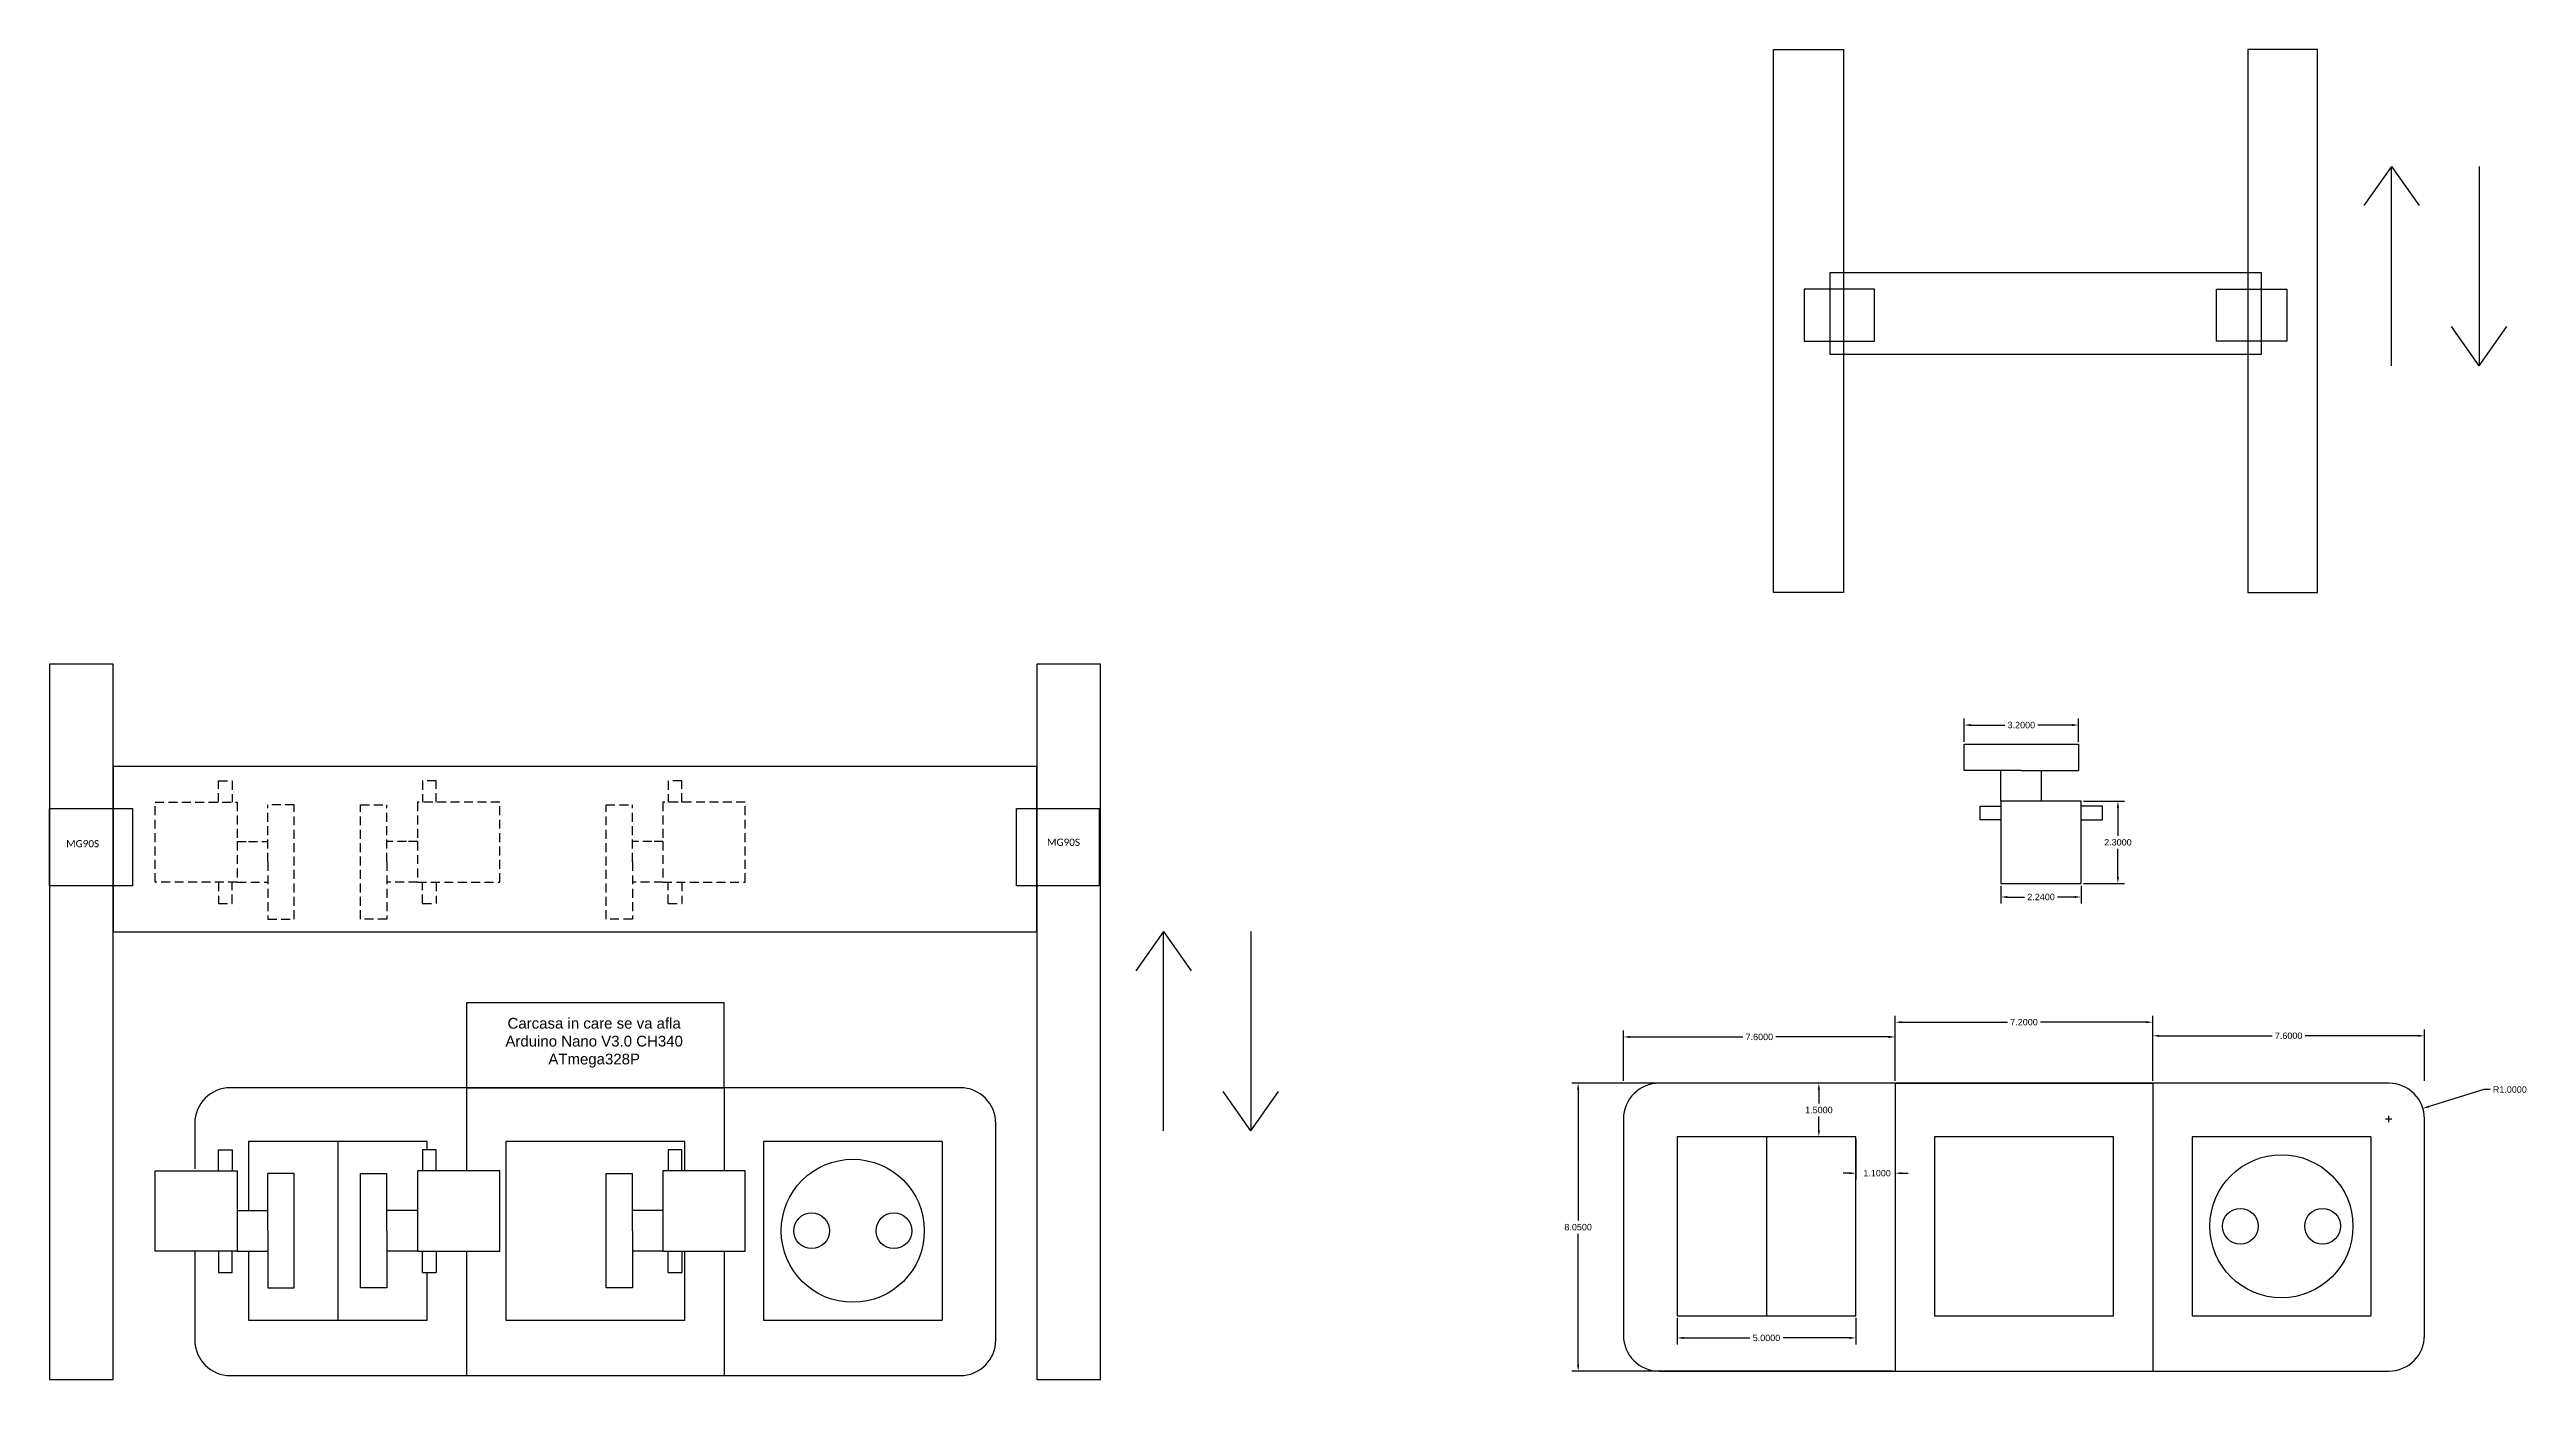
# Model space of a CAD drawing. Header units: inches. Extents: x 14.5 to 83.8, y 12.2 to 49.4.
import ezdxf

# ---------------------------------------------------------------- set-up
doc = ezdxf.new("R2010")
doc.units = ezdxf.units.IN
doc.header["$MEASUREMENT"] = 0
doc.linetypes.add('DASHED2', pattern=[0.375, 0.25, -0.125])
doc.styles.get("Standard").update_dxf_attribs({"font": 'arial.ttf'})
doc.dimstyles.get("Standard").update_dxf_attribs({"dimtxt": 0.18, "dimasz": 0.18, "dimexe": 0.18, "dimexo": 0.0625, "dimgap": 0.09, "dimtad": 0, "dimtih": 1, "dimtoh": 1, "dimdec": 4, "dimzin": 0, "dimdsep": 46, "dimtxsty": 'Standard', "dimcen": 0.09, "dimadec": 0, "dimazin": 0, "dimtfac": 1, "dimtdec": 4, "dimtofl": 0, "dimtmove": 0, "dimatfit": 3, "dimfxl": 1, "dimtolj": 1, "dimtzin": 0, "dimarcsym": 0})

# ---------------------------------------------------------------- blocks, each defined once
blk = doc.blocks.new('*D1')
at = {"color": 0, "lineweight": -2, "transparency": 16777216}
for p, q in [((69.078, 26.012), (69.078, 25.516)), ((69.258, 25.696), (69.733, 25.696)), ((71.138, 25.696), (70.663, 25.696)), ((71.318, 26.012), (71.318, 25.516))]:
    blk.add_line(p, q, dxfattribs=at)
at = {"color": 0, "transparency": 16777216}
for points in [[(69.258, 25.726), (69.258, 25.666), (69.078, 25.696)], [(71.138, 25.726), (71.138, 25.666), (71.318, 25.696)]]:
    blk.add_solid(points, dxfattribs=at)
at = {"layer": 'Defpoints', "color": 0, "transparency": 16777216}
for p in [(69.078, 26.075), (71.318, 26.075), (71.318, 25.696)]:
    blk.add_point(p, dxfattribs=at)
at = {"color": 0, "transparency": 16777216, "insert": (70.198, 25.696), "char_height": 0.18, "attachment_point": 5}
blk.add_mtext('\\A1;2.2400', dxfattribs=at)
blk = doc.blocks.new('*D2')
at = {"color": 0, "lineweight": -2, "transparency": 16777216}
for p, q in [((71.381, 28.375), (72.528, 28.375)), ((72.348, 28.195), (72.348, 27.407)), ((72.348, 26.255), (72.348, 27.043)), ((71.381, 26.075), (72.528, 26.075))]:
    blk.add_line(p, q, dxfattribs=at)
at = {"color": 0, "transparency": 16777216}
for points in [[(72.318, 28.195), (72.378, 28.195), (72.348, 28.375)], [(72.318, 26.255), (72.378, 26.255), (72.348, 26.075)]]:
    blk.add_solid(points, dxfattribs=at)
at = {"layer": 'Defpoints', "color": 0, "transparency": 16777216}
for p in [(71.318, 28.375), (72.348, 28.375), (71.318, 26.075)]:
    blk.add_point(p, dxfattribs=at)
at = {"color": 0, "transparency": 16777216, "insert": (72.348, 27.225), "char_height": 0.18, "attachment_point": 5}
blk.add_mtext('\\A1;2.3000', dxfattribs=at)
blk = doc.blocks.new('*D3')
at = {"color": 0, "lineweight": -2, "transparency": 16777216}
for p, q in [((68.047, 30.03), (68.047, 30.683)), ((68.227, 30.503), (69.183, 30.503)), ((71.067, 30.503), (70.11, 30.503)), ((71.247, 30.03), (71.247, 30.683))]:
    blk.add_line(p, q, dxfattribs=at)
at = {"color": 0, "transparency": 16777216}
for points in [[(68.227, 30.533), (68.227, 30.473), (68.047, 30.503)], [(71.067, 30.533), (71.067, 30.473), (71.247, 30.503)]]:
    blk.add_solid(points, dxfattribs=at)
at = {"layer": 'Defpoints', "color": 0, "transparency": 16777216}
for p in [(71.247, 30.503), (68.047, 29.967), (71.247, 29.967)]:
    blk.add_point(p, dxfattribs=at)
at = {"color": 0, "transparency": 16777216, "insert": (69.647, 30.503), "char_height": 0.18, "attachment_point": 5}
blk.add_mtext('\\A1;3.2000', dxfattribs=at)
blk = doc.blocks.new('*D4')
at = {"color": 0, "lineweight": -2, "transparency": 16777216}
for p, q in [((58.521, 20.552), (58.521, 21.963)), ((58.701, 21.783), (61.858, 21.783)), ((65.941, 21.783), (62.783, 21.783)), ((66.121, 20.552), (66.121, 21.963))]:
    blk.add_line(p, q, dxfattribs=at)
at = {"color": 0, "transparency": 16777216}
for points in [[(58.701, 21.813), (58.701, 21.753), (58.521, 21.783)], [(65.941, 21.813), (65.941, 21.753), (66.121, 21.783)]]:
    blk.add_solid(points, dxfattribs=at)
at = {"layer": 'Defpoints', "color": 0, "transparency": 16777216}
for p in [(66.121, 21.783), (58.521, 20.49), (66.121, 20.49)]:
    blk.add_point(p, dxfattribs=at)
at = {"color": 0, "transparency": 16777216, "insert": (62.321, 21.783), "char_height": 0.18, "attachment_point": 5}
blk.add_mtext('\\A1;7.6000', dxfattribs=at)
blk = doc.blocks.new('*D8')
at = {"color": 0, "lineweight": -2, "transparency": 16777216}
for p, q in [((66.121, 20.552), (66.121, 22.376)), ((66.301, 22.196), (69.258, 22.196)), ((73.141, 22.196), (70.183, 22.196)), ((73.321, 20.552), (73.321, 22.376))]:
    blk.add_line(p, q, dxfattribs=at)
at = {"color": 0, "transparency": 16777216}
for points in [[(66.301, 22.226), (66.301, 22.166), (66.121, 22.196)], [(73.141, 22.226), (73.141, 22.166), (73.321, 22.196)]]:
    blk.add_solid(points, dxfattribs=at)
at = {"layer": 'Defpoints', "color": 0, "transparency": 16777216}
for p in [(73.321, 22.196), (66.121, 20.49), (73.321, 20.49)]:
    blk.add_point(p, dxfattribs=at)
at = {"color": 0, "transparency": 16777216, "insert": (69.721, 22.196), "char_height": 0.18, "attachment_point": 5}
blk.add_mtext('\\A1;7.2000', dxfattribs=at)
blk = doc.blocks.new('*D5')
at = {"color": 0, "lineweight": -2, "transparency": 16777216}
for p, q in [((73.321, 20.552), (73.321, 21.995)), ((73.501, 21.815), (76.658, 21.815)), ((80.741, 21.815), (77.583, 21.815)), ((80.921, 20.552), (80.921, 21.995))]:
    blk.add_line(p, q, dxfattribs=at)
at = {"color": 0, "transparency": 16777216}
for points in [[(73.501, 21.845), (73.501, 21.785), (73.321, 21.815)], [(80.741, 21.845), (80.741, 21.785), (80.921, 21.815)]]:
    blk.add_solid(points, dxfattribs=at)
at = {"layer": 'Defpoints', "color": 0, "transparency": 16777216}
for p in [(80.921, 21.815), (73.321, 20.49), (80.921, 20.49)]:
    blk.add_point(p, dxfattribs=at)
at = {"color": 0, "transparency": 16777216, "insert": (77.121, 21.815), "char_height": 0.18, "attachment_point": 5}
blk.add_mtext('\\A1;7.6000', dxfattribs=at)
blk = doc.blocks.new('*D6')
at = {"color": 0, "lineweight": -2, "transparency": 16777216}
for p, q in [((64.958, 20.49), (63.806, 20.49)), ((63.986, 20.31), (63.986, 19.922)), ((63.986, 19.17), (63.986, 19.558)), ((64.958, 18.99), (63.806, 18.99))]:
    blk.add_line(p, q, dxfattribs=at)
at = {"color": 0, "transparency": 16777216}
for points in [[(63.956, 20.31), (64.016, 20.31), (63.986, 20.49)], [(63.956, 19.17), (64.016, 19.17), (63.986, 18.99)]]:
    blk.add_solid(points, dxfattribs=at)
at = {"layer": 'Defpoints', "color": 0, "transparency": 16777216}
for p in [(65.021, 20.49), (63.986, 18.99), (65.021, 18.99)]:
    blk.add_point(p, dxfattribs=at)
at = {"color": 0, "transparency": 16777216, "insert": (63.986, 19.74), "char_height": 0.18, "attachment_point": 5}
blk.add_mtext('\\A1;1.5000', dxfattribs=at)
blk = doc.blocks.new('*D7')
at = {"color": 0, "lineweight": -2, "transparency": 16777216}
for p, q in [((65.021, 18.927), (65.021, 17.794)), ((66.121, 18.971), (66.121, 17.794)), ((64.841, 17.974), (64.661, 17.974)), ((66.301, 17.974), (66.481, 17.974))]:
    blk.add_line(p, q, dxfattribs=at)
at = {"color": 0, "transparency": 16777216}
for points in [[(64.841, 18.004), (64.841, 17.944), (65.021, 17.974)], [(66.301, 18.004), (66.301, 17.944), (66.121, 17.974)]]:
    blk.add_solid(points, dxfattribs=at)
at = {"layer": 'Defpoints', "color": 0, "transparency": 16777216}
for p in [(65.021, 18.99), (66.121, 19.033), (65.021, 17.974)]:
    blk.add_point(p, dxfattribs=at)
at = {"color": 0, "transparency": 16777216, "insert": (65.614, 17.974), "char_height": 0.18, "attachment_point": 5}
blk.add_mtext('\\A1;1.1000', dxfattribs=at)
blk = doc.blocks.new('*D9')
at = {"color": 0, "lineweight": -2, "transparency": 16777216}
for p, q in [((66.058, 20.49), (57.074, 20.49)), ((57.254, 20.31), (57.254, 16.647)), ((57.254, 12.62), (57.254, 16.283)), ((66.058, 12.44), (57.074, 12.44))]:
    blk.add_line(p, q, dxfattribs=at)
at = {"color": 0, "transparency": 16777216}
for points in [[(57.224, 20.31), (57.284, 20.31), (57.254, 20.49)], [(57.224, 12.62), (57.284, 12.62), (57.254, 12.44)]]:
    blk.add_solid(points, dxfattribs=at)
at = {"layer": 'Defpoints', "color": 0, "transparency": 16777216}
for p in [(66.121, 20.49), (57.254, 12.44), (66.121, 12.44)]:
    blk.add_point(p, dxfattribs=at)
at = {"color": 0, "transparency": 16777216, "insert": (57.254, 16.465), "char_height": 0.18, "attachment_point": 5}
blk.add_mtext('\\A1;8.0500', dxfattribs=at)
blk = doc.blocks.new('*D10')
at = {"color": 0, "lineweight": -2, "transparency": 16777216}
for p, q in [((82.577, 20.311), (81.048, 19.839)), ((82.757, 20.311), (82.577, 20.311)), ((79.831, 19.49), (80.011, 19.49)), ((79.921, 19.4), (79.921, 19.58))]:
    blk.add_line(p, q, dxfattribs=at)
at = {"color": 0, "transparency": 16777216}
blk.add_solid([(81.039, 19.867), (81.057, 19.81), (80.876, 19.785)], dxfattribs=at)
at = {"layer": 'Defpoints', "color": 0, "transparency": 16777216}
for p in [(79.921, 19.49), (80.876, 19.785)]:
    blk.add_point(p, dxfattribs=at)
at = {"color": 0, "transparency": 16777216, "insert": (83.307, 20.311), "char_height": 0.18, "attachment_point": 5}
blk.add_mtext('\\A1;R1.0000', dxfattribs=at)
blk = doc.blocks.new('*D11')
at = {"color": 0, "lineweight": -2, "transparency": 16777216}
for p, q in [((60.021, 13.927), (60.021, 13.188)), ((65.021, 13.927), (65.021, 13.188)), ((60.201, 13.368), (62.058, 13.368)), ((64.841, 13.368), (62.984, 13.368))]:
    blk.add_line(p, q, dxfattribs=at)
at = {"color": 0, "transparency": 16777216}
for points in [[(60.201, 13.398), (60.201, 13.338), (60.021, 13.368)], [(64.841, 13.398), (64.841, 13.338), (65.021, 13.368)]]:
    blk.add_solid(points, dxfattribs=at)
at = {"layer": 'Defpoints', "color": 0, "transparency": 16777216}
for p in [(60.021, 13.99), (65.021, 13.99), (65.021, 13.368)]:
    blk.add_point(p, dxfattribs=at)
at = {"color": 0, "transparency": 16777216, "insert": (62.521, 13.368), "char_height": 0.18, "attachment_point": 5}
blk.add_mtext('\\A1;5.0000', dxfattribs=at)

msp = doc.modelspace()

# ---------------------------------------------------------------- linework, layer by layer
for p, q in [((79.99716, 46.12228), (79.22357, 45.02714)), ((79.99716, 40.54992), (79.99716, 46.12228)), ((79.99716, 46.12228), (80.77075, 45.02714)), ((82.44686, 46.12228), (82.44686, 40.54992)), ((82.44686, 40.54992), (81.67327, 41.64507)), ((82.44686, 40.54992), (83.22045, 41.64507)), ((68.0466, 29.23032), (68.0466, 29.96721)), ((68.0466, 29.96721), (71.2466, 29.96721)), ((71.2466, 29.96721), (71.2466, 29.23032)), ((16.28919, 25.86694), (16.28919, 29.34915)), ((69.6466, 29.23032), (68.0466, 29.23032)), ((69.07822, 28.37457), (69.07822, 29.23032)), ((69.6466, 29.23032), (71.2466, 29.23032)), ((70.21499, 28.68637), (70.21499, 29.23032)), ((70.21499, 28.37457), (70.21499, 28.68637)), ((68.48366, 28.23194), (68.48366, 27.85161)), ((68.48366, 28.23194), (69.07822, 28.23194)), ((69.07822, 27.85161), (68.48366, 27.85161)), ((70.21499, 28.37457), (69.07822, 28.37457)), ((69.07822, 28.37457), (69.07822, 26.07457)), ((71.31822, 28.37457), (70.21499, 28.37457)), ((71.31822, 26.07457), (71.31822, 28.37457)), ((71.91279, 28.23194), (71.31822, 28.23194)), ((71.31822, 27.85161), (71.91279, 27.85161)), ((71.91279, 27.85161), (71.91279, 28.23194)), ((69.07822, 26.07457), (71.31822, 26.07457)), ((45.65528, 24.73152), (44.88169, 23.63637)), ((45.65528, 19.15916), (45.65528, 24.73152)), ((45.65528, 24.73152), (46.42887, 23.63637)), ((48.10498, 24.73152), (48.10498, 19.15916)), ((39.97088, 20.36404), (19.57088, 20.36404)), ((26.17088, 20.36404), (26.17088, 18.03565)), ((33.37088, 20.36404), (33.37088, 18.03565)), ((48.10498, 19.15916), (47.33139, 20.2543)), ((48.10498, 19.15916), (48.87857, 20.2543)), ((79.92085, 20.48999), (59.52085, 20.48999)), ((66.12085, 20.48999), (66.12085, 12.43999)), ((66.12085, 20.48999), (73.32085, 20.48999)), ((73.32085, 20.48999), (73.32085, 12.43999)), ((58.52085, 19.48999), (58.52085, 13.43999)), ((80.92085, 13.43999), (80.92085, 19.48999)), ((18.57088, 19.36404), (18.57088, 18.09565)), ((25.07088, 18.86404), (20.07088, 18.86404)), ((20.07088, 18.86404), (20.07088, 16.93242)), ((22.57088, 18.86404), (22.57088, 13.86404)), ((25.07088, 18.63022), (25.07088, 18.86404)), ((32.27088, 18.86404), (27.27088, 18.86404)), ((27.27088, 18.86404), (27.27088, 13.86404)), ((32.27088, 18.03565), (32.27088, 18.86404)), ((39.47088, 18.86404), (34.47088, 18.86404)), ((34.47088, 18.86404), (34.47088, 13.86404)), ((39.47088, 18.86404), (39.47088, 13.86404)), ((40.97088, 13.31404), (40.97088, 19.36404)), ((65.02085, 18.98999), (60.02085, 18.98999)), ((60.02085, 18.98999), (60.02085, 13.98999)), ((62.52085, 18.98999), (62.52085, 13.98999)), ((65.02085, 13.98999), (65.02085, 18.98999)), ((72.22085, 18.98999), (67.22085, 18.98999)), ((67.22085, 18.98999), (67.22085, 13.98999)), ((72.22085, 13.98999), (72.22085, 18.98999)), ((79.42085, 18.98999), (74.42085, 18.98999)), ((74.42085, 18.98999), (74.42085, 13.98999)), ((79.42085, 18.98999), (79.42085, 13.98999)), ((18.57088, 15.79565), (18.57088, 13.31404)), ((20.07088, 15.79565), (20.07088, 13.86404)), ((26.17088, 15.79565), (26.17088, 12.31404)), ((32.27088, 13.86404), (32.27088, 15.79565)), ((33.37088, 15.79565), (33.37088, 12.31404)), ((25.07088, 13.86404), (25.07088, 15.20109)), ((20.07088, 13.86404), (25.07088, 13.86404)), ((27.27088, 13.86404), (32.27088, 13.86404)), ((34.47088, 13.86404), (39.47088, 13.86404)), ((60.02085, 13.98999), (65.02085, 13.98999)), ((67.22085, 13.98999), (72.22085, 13.98999)), ((74.42085, 13.98999), (79.42085, 13.98999)), ((19.57088, 12.31404), (39.97088, 12.31404)), ((59.52085, 12.43999), (79.92085, 12.43999))]:
    msp.add_line(p, q)
at = {"color": 4, "linetype": 'DASHED2'}
for p, q in [((19.23611, 28.34803), (19.23611, 28.9426)), ((19.23611, 28.9426), (19.61645, 28.9426)), ((19.61645, 28.9426), (19.61645, 28.34803)), ((25.32315, 28.9426), (24.94282, 28.9426)), ((24.94282, 28.9426), (24.94282, 28.34803)), ((25.32315, 28.34803), (25.32315, 28.9426)), ((32.18648, 28.9426), (31.80615, 28.9426)), ((31.80615, 28.9426), (31.80615, 28.34803)), ((32.18648, 28.34803), (32.18648, 28.9426)), ((17.45907, 28.34803), (19.75907, 28.34803)), ((17.45907, 26.10803), (17.45907, 28.34803)), ((19.75907, 28.34803), (19.75907, 27.24479)), ((27.10019, 28.34803), (24.80019, 28.34803)), ((24.80019, 28.34803), (24.80019, 27.24479)), ((27.10019, 26.10803), (27.10019, 28.34803)), ((33.96352, 28.34803), (31.66352, 28.34803)), ((31.66352, 28.34803), (31.66352, 27.24479)), ((33.96352, 26.10803), (33.96352, 28.34803)), ((19.75907, 27.24479), (20.07088, 27.24479)), ((19.75907, 27.24479), (19.75907, 26.10803)), ((20.07088, 27.24479), (20.61482, 27.24479)), ((24.48838, 27.24479), (23.94444, 27.24479)), ((24.80019, 27.24479), (24.48838, 27.24479)), ((24.80019, 27.24479), (24.80019, 26.10803)), ((31.35172, 27.24479), (30.80777, 27.24479)), ((31.66352, 27.24479), (31.35172, 27.24479)), ((31.66352, 27.24479), (31.66352, 26.10803)), ((19.75907, 26.10803), (17.45907, 26.10803)), ((19.23611, 26.10803), (19.23611, 25.51346)), ((19.61645, 25.51346), (19.61645, 26.10803)), ((19.75907, 26.10803), (20.61482, 26.10803)), ((24.80019, 26.10803), (23.94444, 26.10803)), ((24.80019, 26.10803), (27.10019, 26.10803)), ((24.94282, 25.51346), (24.94282, 26.10803)), ((25.32315, 26.10803), (25.32315, 25.51346)), ((31.66352, 26.10803), (30.80777, 26.10803)), ((31.66352, 26.10803), (33.96352, 26.10803)), ((31.80615, 25.51346), (31.80615, 26.10803)), ((32.18648, 26.10803), (32.18648, 25.51346)), ((19.23611, 25.51346), (19.61645, 25.51346)), ((24.94282, 25.51346), (25.32315, 25.51346)), ((31.80615, 25.51346), (32.18648, 25.51346))]:
    msp.add_line(p, q, dxfattribs=at)
at = {"color": 9, "linetype": 'DASHED2'}
for p, q in [((20.61482, 26.67641), (20.61482, 28.27641)), ((21.35172, 28.27641), (20.61482, 28.27641)), ((21.35172, 25.07641), (21.35172, 28.27641)), ((23.20754, 25.07641), (23.20754, 28.27641)), ((23.20754, 28.27641), (23.94444, 28.27641)), ((23.94444, 26.67641), (23.94444, 28.27641)), ((30.07088, 25.07641), (30.07088, 28.27641)), ((30.07088, 28.27641), (30.80777, 28.27641)), ((30.80777, 26.67641), (30.80777, 28.27641)), ((20.61482, 26.67641), (20.61482, 25.07641)), ((23.94444, 26.67641), (23.94444, 25.07641)), ((30.80777, 26.67641), (30.80777, 25.07641)), ((20.61482, 25.07641), (21.35172, 25.07641)), ((23.94444, 25.07641), (23.20754, 25.07641)), ((30.80777, 25.07641), (30.07088, 25.07641))]:
    msp.add_line(p, q, dxfattribs=at)
at = {"color": 4}
for p, q in [((17.45907, 18.03565), (19.75907, 18.03565)), ((17.45907, 15.79565), (17.45907, 18.03565)), ((19.23611, 18.03565), (19.23611, 18.63022)), ((19.23611, 18.63022), (19.61645, 18.63022)), ((19.61645, 18.63022), (19.61645, 18.03565)), ((19.75907, 18.03565), (19.75907, 16.93242)), ((27.10019, 18.03565), (24.80019, 18.03565)), ((24.80019, 18.03565), (24.80019, 16.93242)), ((25.32315, 18.63022), (24.94282, 18.63022)), ((24.94282, 18.63022), (24.94282, 18.03565)), ((25.32315, 18.03565), (25.32315, 18.63022)), ((27.10019, 15.79565), (27.10019, 18.03565)), ((33.96352, 18.03565), (31.66352, 18.03565)), ((31.66352, 18.03565), (31.66352, 16.93242)), ((32.18648, 18.63022), (31.80615, 18.63022)), ((31.80615, 18.63022), (31.80615, 18.03565)), ((32.18648, 18.03565), (32.18648, 18.63022)), ((33.96352, 15.79565), (33.96352, 18.03565)), ((19.75907, 16.93242), (20.07088, 16.93242)), ((19.75907, 16.93242), (19.75907, 15.79565)), ((20.07088, 16.93242), (20.61482, 16.93242)), ((24.48838, 16.93242), (23.94444, 16.93242)), ((24.80019, 16.93242), (24.48838, 16.93242)), ((24.80019, 16.93242), (24.80019, 15.79565)), ((31.35172, 16.93242), (30.80777, 16.93242)), ((31.66352, 16.93242), (31.35172, 16.93242)), ((31.66352, 16.93242), (31.66352, 15.79565)), ((19.75907, 15.79565), (17.45907, 15.79565)), ((19.23611, 15.79565), (19.23611, 15.20109)), ((19.61645, 15.20109), (19.61645, 15.79565)), ((19.75907, 15.79565), (20.61482, 15.79565)), ((24.80019, 15.79565), (23.94444, 15.79565)), ((24.80019, 15.79565), (27.10019, 15.79565)), ((24.94282, 15.20109), (24.94282, 15.79565)), ((25.32315, 15.79565), (25.32315, 15.20109)), ((31.66352, 15.79565), (30.80777, 15.79565)), ((31.66352, 15.79565), (33.96352, 15.79565)), ((31.80615, 15.20109), (31.80615, 15.79565)), ((32.18648, 15.79565), (32.18648, 15.20109)), ((19.23611, 15.20109), (19.61645, 15.20109)), ((24.94282, 15.20109), (25.32315, 15.20109)), ((31.80615, 15.20109), (32.18648, 15.20109))]:
    msp.add_line(p, q, dxfattribs=at)
at = {"color": 9}
for p, q in [((20.61482, 16.36404), (20.61482, 17.96404)), ((21.35172, 17.96404), (20.61482, 17.96404)), ((21.35172, 14.76404), (21.35172, 17.96404)), ((23.20754, 14.76404), (23.20754, 17.96404)), ((23.20754, 17.96404), (23.94444, 17.96404)), ((23.94444, 16.36404), (23.94444, 17.96404)), ((30.07088, 14.76404), (30.07088, 17.96404)), ((30.07088, 17.96404), (30.80777, 17.96404)), ((30.80777, 16.36404), (30.80777, 17.96404)), ((20.61482, 16.36404), (20.61482, 14.76404)), ((23.94444, 16.36404), (23.94444, 14.76404)), ((30.80777, 16.36404), (30.80777, 14.76404)), ((20.61482, 14.76404), (21.35172, 14.76404)), ((23.94444, 14.76404), (23.20754, 14.76404)), ((30.80777, 14.76404), (30.07088, 14.76404))]:
    msp.add_line(p, q, dxfattribs=at)
for points in [[(62.72106, 49.39048), (64.66987, 49.39048), (64.66987, 34.21042), (62.72106, 34.21042)], [(77.92528, 49.39048), (75.97647, 49.39048), (75.97647, 34.21042), (77.92528, 34.21042)], [(64.29928, 43.15433), (76.35438, 43.15433), (76.35438, 40.8674), (64.29928, 40.8674)], [(65.53823, 42.69245), (63.57589, 42.69245), (63.57589, 41.2343), (65.53823, 41.2343)], [(75.10811, 42.69245), (77.07045, 42.69245), (77.07045, 41.2343), (75.10811, 41.2343)], [(16.28919, 32.20693), (14.50986, 32.20693), (14.50986, 12.20693), (16.28919, 12.20693)], [(43.89581, 32.20693), (42.11647, 32.20693), (42.11647, 12.20693), (43.89581, 12.20693)], [(16.28919, 24.7178), (42.11647, 24.7178), (42.11647, 29.34915), (16.28919, 29.34915)], [(26.17088, 20.36404), (33.37088, 20.36404), (33.37088, 22.73732), (26.17088, 22.73732)]]:
    msp.add_lwpolyline(points, close=True)
at = {"color": 215, "true_color": 0xa953a0}
for points in [[(14.50986, 28.17064), (16.82514, 28.17064), (16.82514, 26.00466), (14.50986, 26.00466)], [(41.54847, 28.17064), (43.86375, 28.17064), (43.86375, 26.00466), (41.54847, 26.00466)]]:
    msp.add_lwpolyline(points, close=True, dxfattribs=at)
for centre, radius in [((36.97088, 16.36404), 2), ((76.92085, 16.48999), 2), ((35.82088, 16.36404), 0.5), ((38.12088, 16.36404), 0.5), ((75.77085, 16.48999), 0.5), ((78.07085, 16.48999), 0.5)]:
    msp.add_circle(centre, radius)
for centre, start, end in [((19.57088, 19.36404), 90, 180), ((39.97088, 19.36404), 0, 90), ((59.52085, 19.48999), 90, 180), ((79.92085, 19.48999), 0, 90), ((19.57088, 13.31404), 180, 270), ((39.97088, 13.31404), 270, 360), ((59.52085, 13.43999), 180, 270), ((79.92085, 13.43999), 270, 360)]:
    msp.add_arc(centre, 1, start, end)

# ---------------------------------------------------------------- texts
at = {"color": 215, "true_color": 0xa953a0, "char_height": 0.2, "attachment_point": 1}
for insert in [(14.97417, 27.28783), (42.40219, 27.32682)]:
    msp.add_mtext_dynamic_manual_height_columns('{\\fCalibri|b0|i0|c0|p34;MG90S}', width=1.014783, gutter_width=1, heights=[0], dxfattribs=dict(at, insert=insert))
at = {"insert": (26.90674, 22.31609), "char_height": 0.3, "attachment_point": 1}
msp.add_mtext_dynamic_manual_height_columns('\\pxqc;Carcasa in care se va afla Arduino Nano V3.0 CH340 ATmega328P', width=5.6645235, gutter_width=1, heights=[1.50552], dxfattribs=at)

# ---------------------------------------------------------------- dimensions: what is measured, and where the dimension line sits
for base, p1, p2, picture, middle in [((71.2466, 30.50305), (68.0466, 29.96721), (71.2466, 29.96721), '*D3', (69.6466, 30.50305)), ((71.31822, 25.69611), (69.07822, 26.07457), (71.31822, 26.07457), '*D1', (70.19822, 25.69611)), ((73.32085, 22.19553), (66.12085, 20.48999), (73.32085, 20.48999), '*D8', (69.72085, 22.19553)), ((66.12085, 21.7833), (58.52085, 20.48999), (66.12085, 20.48999), '*D4', (62.32085, 21.7833)), ((80.92085, 21.81501), (73.32085, 20.48999), (80.92085, 20.48999), '*D5', (77.12085, 21.81501)), ((65.02085, 13.3681), (60.02085, 13.98999), (65.02085, 13.98999), '*D11', (62.52085, 13.3681))]:
    dim = msp.add_linear_dim(base=base, p1=p1, p2=p2, dimstyle='Standard')
    dim.commit()
    dim.dimension.update_dxf_attribs({"geometry": picture, "text_midpoint": middle})
for base, p1, p2, picture, middle in [((72.34834, 28.37457), (71.31822, 26.07457), (71.31822, 28.37457), '*D2', (72.34834, 27.22457)), ((57.25427, 12.43999), (66.12085, 20.48999), (66.12085, 12.43999), '*D9', (57.25427, 16.46499)), ((63.98586, 18.98999), (65.02085, 20.48999), (65.02085, 18.98999), '*D6', (63.98586, 19.73999))]:
    dim = msp.add_linear_dim(base=base, p1=p1, p2=p2, angle=90, dimstyle='Standard')
    dim.commit()
    dim.dimension.update_dxf_attribs({"geometry": picture, "text_midpoint": middle})
dim = msp.add_radius_dim(center=(79.92085, 19.48999), mpoint=(80.87621, 19.78544), dimstyle='Standard')
dim.commit()
dim.dimension.update_dxf_attribs({"geometry": '*D10', "text_midpoint": (83.30656, 20.31146), "dimtype": 164})
dim = msp.add_linear_dim(base=(65.02085, 17.97354), p1=(66.12085, 19.0333), p2=(65.02085, 18.98999), dimstyle='Standard')
dim.commit()
dim.dimension.update_dxf_attribs({"geometry": '*D7', "text_midpoint": (65.61431, 17.97354), "dimtype": 160})

doc.saveas('drawing.dxf')
